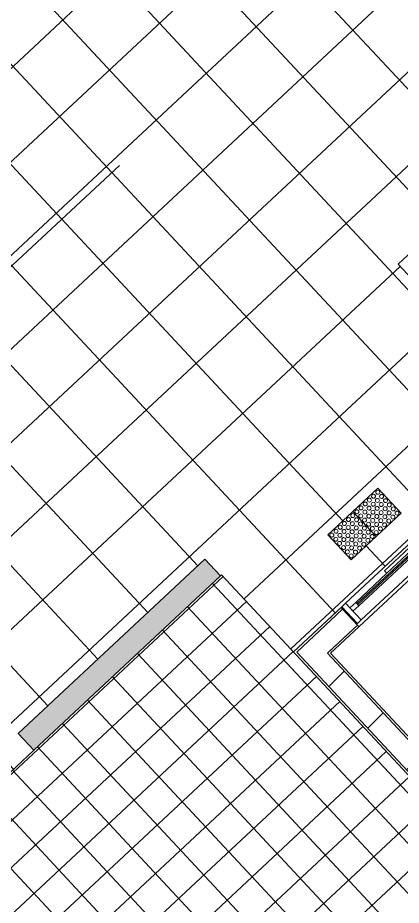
# Model space of a CAD drawing. Header units: millimetres. Extents: x -71377 to 516042, y -145869 to 441446.
# Drawn here: x 240755 to 244121, y 233281 to 241065 of the extents above; entities that cross this region are included whole.
import ezdxf

# ---------------------------------------------------------------- set-up
doc = ezdxf.new("R2010")
doc.units = ezdxf.units.MM
doc.header["$LTSCALE"] = 1000
doc.linetypes.add('_점선_M_', pattern=[3, 1.5, -1.5])
for name, color, linetype, lineweight in [('A-detl', 7, 'Continuous', 5), ('A-door', 4, 'Continuous', 5), ('A-door-hdln', 8, 'Continuous', 5), ('A-ele-8', 8, 'Continuous', 5), ('A-fnsh', 5, 'Continuous', 5), ('A-glas', 5, 'Continuous', 5), ('A-glas-hdln', 8, 'Continuous', 5), ('A-hat', 251, 'Continuous', 5), ('A_bwall', 3, 'Continuous', 5), ('A_cwall', 2, 'Continuous', 5), ('A_fnsh', 5, 'Continuous', 5), ('AA_dash_M_', 7, '_점선_M_', 5), ('AA_점형블럭', 8, 'Continuous', 5)]:
    doc.layers.add(name, color=color, linetype=linetype, lineweight=lineweight)

# ---------------------------------------------------------------- blocks, each defined once
blk = doc.blocks.new('자동문편개형_로비폰_ - _A_ASD_24x23-V8-지반층 배치도')
at = {"layer": 'A-detl', "lineweight": 9}
for p, q in [((-905, 165), (-865, 125)), ((-905, 145), (-905, 165)), ((-1115, 125), (-1115, 145)), ((-1115, 145), (-905, 145)), ((-865, 125), (-1115, 125))]:
    blk.add_line(p, q, dxfattribs=at)
at = {"layer": 'A-door'}
for p, q in [((-1200, 85), (-1155, 85)), ((-1200, -115), (-1200, 85)), ((-1155, 85), (-1155, -115)), ((1155, 85), (1200, 85)), ((1155, -115), (1155, 85)), ((1200, 85), (1200, -115)), ((-1155, 30), (-1085, 30)), ((-1155, -10), (-1155, 30)), ((-1085, 30), (-1085, -10)), ((-35, 30), (35, 30)), ((-35, -10), (-35, 30)), ((35, 30), (35, -10)), ((-1085, -10), (-1155, -10)), ((35, -10), (-35, -10)), ((-35, -20), (35, -20)), ((-35, -60), (-35, -20)), ((35, -60), (-35, -60)), ((35, -20), (35, -60)), ((410, -90), (410, -60)), ((410, -60), (710, -60)), ((710, -60), (710, -90)), ((1085, -20), (1155, -20)), ((1085, -60), (1085, -20)), ((1155, -60), (1085, -60)), ((1155, -20), (1155, -60)), ((-1155, -115), (-1200, -115)), ((710, -90), (410, -90)), ((1200, -115), (1155, -115))]:
    blk.add_line(p, q, dxfattribs=at)
at = {"layer": 'A-door-hdln'}
for p, q in [((-1155, 85), (1155, 85)), ((-35, 30), (-1085, 30)), ((-1085, -10), (-35, -10)), ((1085, -20), (35, -20)), ((35, -60), (410, -60)), ((710, -60), (1085, -60)), ((-1155, -115), (1155, -115))]:
    blk.add_line(p, q, dxfattribs=at)
at = {"layer": 'A-glas'}
for p, q in [((-1085, 16), (-35, 16)), ((-1085, 4), (-1085, 16)), ((-35, 4), (-1085, 4)), ((-35, 16), (-35, 4))]:
    blk.add_line(p, q, dxfattribs=at)
at = {"layer": 'A-glas-hdln'}
for p, q in [((1085, -34), (35, -34)), ((35, -46), (1085, -46))]:
    blk.add_line(p, q, dxfattribs=at)
blk = doc.blocks.new('점자블럭_원형_개수_ - 점자블럭_원형_개수_-4199367-지반층 배치도')
at = {"layer": 'AA_점형블럭'}
for p, q in [((300, 300), (0, 300)), ((0, 300), (0, 0)), ((300, 0), (300, 300)), ((600, 300), (300, 300)), ((300, 300), (300, 0)), ((600, 0), (600, 300)), ((0, 0), (300, 0)), ((300, 0), (600, 0))]:
    blk.add_line(p, q, dxfattribs=at)
for centre, start, end in [((25, 275), 360, 180), ((25, 275), 45, 180), ((25, 275), 360, 180), ((25, 275), 45, 180), ((25, 275), 180, 360), ((25, 275), 180, 225), ((25, 275), 180, 360), ((25, 275), 180, 225), ((25, 225), 360, 180), ((25, 225), 45, 180), ((25, 225), 0, 180), ((25, 225), 45, 180), ((25, 275), 255, 330), ((25, 275), 255, 330), ((75, 275), 0, 180), ((75, 275), 0, 180), ((75, 275), 0, 180), ((75, 275), 0, 180), ((75, 275), 180, 360), ((75, 275), 180, 360), ((75, 275), 180, 360), ((75, 275), 180, 360), ((75, 225), 0, 180), ((75, 225), 0, 180), ((75, 225), 0, 180), ((75, 225), 0, 180), ((125, 275), 0, 180), ((125, 275), 0, 180), ((125, 275), 360, 180), ((125, 275), 0, 180), ((125, 275), 180, 360), ((125, 275), 180, 360), ((125, 275), 180, 360), ((125, 275), 180, 360), ((125, 225), 360, 180), ((125, 225), 0, 180), ((125, 225), 360, 180), ((125, 225), 0, 180), ((175, 275), 360, 180), ((175, 275), 0, 180), ((175, 275), 360, 180), ((175, 275), 0, 180), ((175, 275), 180, 360), ((175, 275), 180, 360), ((175, 275), 180, 360), ((175, 275), 180, 360), ((175, 225), 360, 180), ((175, 225), 0, 180), ((175, 225), 360, 180), ((175, 225), 0, 180), ((225, 275), 360, 180), ((225, 275), 0, 180), ((225, 275), 360, 180), ((225, 275), 0, 180), ((225, 275), 180, 360), ((225, 275), 180, 360), ((225, 275), 180, 360), ((225, 275), 180, 360), ((225, 225), 0, 180), ((225, 225), 0, 180), ((225, 225), 360, 180), ((225, 225), 0, 180), ((275, 275), 0, 180), ((275, 275), 0, 180), ((275, 275), 360, 180), ((275, 275), 0, 180), ((275, 275), 180, 360), ((275, 275), 180, 360), ((275, 275), 180, 360), ((275, 275), 180, 360), ((275, 225), 360, 180), ((275, 225), 0, 180), ((275, 225), 360, 180), ((275, 225), 0, 180), ((325, 275), 360, 180), ((325, 275), 0, 180), ((325, 275), 0, 180), ((325, 275), 0, 180), ((325, 275), 180, 360), ((325, 275), 180, 360), ((325, 275), 180, 360), ((325, 275), 180, 360), ((325, 225), 360, 180), ((325, 225), 0, 180), ((325, 225), 360, 180), ((325, 225), 0, 180), ((375, 275), 0, 180), ((375, 275), 0, 180), ((375, 275), 0, 180), ((375, 275), 0, 180), ((375, 275), 180, 360), ((375, 275), 180, 360), ((375, 275), 180, 360), ((375, 275), 180, 360), ((375, 225), 360, 180), ((375, 225), 0, 180), ((375, 225), 0, 180), ((375, 225), 0, 180), ((425, 275), 0, 180), ((425, 275), 0, 180), ((425, 275), 360, 180), ((425, 275), 0, 180), ((425, 275), 180, 360), ((425, 275), 180, 360), ((425, 275), 180, 360), ((425, 275), 180, 360), ((425, 225), 0, 180), ((425, 225), 0, 180), ((425, 225), 0, 180), ((425, 225), 0, 180), ((475, 275), 0, 180), ((475, 275), 0, 180), ((475, 275), 360, 180), ((475, 275), 360, 180), ((475, 275), 180, 360), ((475, 275), 180, 360), ((475, 275), 180, 360), ((475, 275), 180, 360), ((475, 225), 360, 180), ((475, 225), 0, 180), ((475, 225), 0, 180), ((475, 225), 0, 180), ((525, 275), 0, 180), ((525, 275), 0, 180), ((525, 275), 360, 180), ((525, 275), 0, 180), ((525, 275), 180, 360), ((525, 275), 180, 360), ((525, 275), 180, 360), ((525, 275), 180, 360), ((525, 225), 360, 180), ((525, 225), 0, 180), ((525, 225), 360, 180), ((525, 225), 0, 180), ((575, 275), 0, 180), ((575, 275), 0, 180), ((575, 275), 360, 180), ((575, 275), 0, 180), ((575, 275), 180, 360), ((575, 275), 180, 360), ((575, 275), 180, 360), ((575, 275), 180, 360), ((575, 225), 360, 180), ((575, 225), 0, 180), ((575, 225), 0, 180), ((575, 225), 0, 180), ((25, 225), 180, 360), ((25, 225), 180, 225), ((25, 225), 180, 360), ((25, 225), 180, 225), ((25, 175), 360, 180), ((25, 175), 45, 180), ((25, 175), 360, 180), ((25, 175), 45, 180), ((25, 175), 180, 360), ((25, 175), 180, 225), ((25, 175), 180, 360), ((25, 175), 180, 225), ((25, 225), 255, 330), ((25, 225), 255, 330), ((25, 175), 255, 330), ((25, 175), 255, 330), ((75, 225), 180, 360), ((75, 225), 180, 360), ((75, 225), 180, 360), ((75, 225), 180, 360), ((75, 175), 0, 180), ((75, 175), 0, 180), ((75, 175), 0, 180), ((75, 175), 0, 180), ((75, 175), 180, 360), ((75, 175), 180, 360), ((75, 175), 180, 360), ((75, 175), 180, 360), ((125, 225), 180, 360), ((125, 225), 180, 360), ((125, 225), 180, 360), ((125, 225), 180, 360), ((125, 175), 360, 180), ((125, 175), 0, 180), ((125, 175), 360, 180), ((125, 175), 0, 180), ((125, 175), 180, 360), ((125, 175), 180, 360), ((125, 175), 180, 360), ((125, 175), 180, 360), ((175, 225), 180, 360), ((175, 225), 180, 360), ((175, 225), 180, 360), ((175, 225), 180, 360), ((175, 175), 360, 180), ((175, 175), 0, 180), ((175, 175), 360, 180), ((175, 175), 0, 180), ((175, 175), 180, 360), ((175, 175), 180, 360), ((175, 175), 180, 360), ((175, 175), 180, 360), ((225, 225), 180, 360), ((225, 225), 180, 360), ((225, 225), 180, 360), ((225, 225), 180, 360), ((225, 175), 360, 180), ((225, 175), 0, 180), ((225, 175), 360, 180), ((225, 175), 0, 180), ((225, 175), 180, 360), ((225, 175), 180, 360), ((225, 175), 180, 360), ((225, 175), 180, 360), ((275, 225), 180, 360), ((275, 225), 180, 360), ((275, 225), 180, 360), ((275, 225), 180, 360), ((275, 175), 360, 180), ((275, 175), 0, 180), ((275, 175), 0, 180), ((275, 175), 0, 180), ((275, 175), 180, 360), ((275, 175), 180, 360), ((275, 175), 180, 360), ((275, 175), 180, 360), ((325, 225), 180, 360), ((325, 225), 180, 360), ((325, 225), 180, 360), ((325, 225), 180, 360), ((325, 175), 0, 180), ((325, 175), 0, 180), ((325, 175), 0, 180), ((325, 175), 0, 180), ((325, 175), 180, 360), ((325, 175), 180, 360), ((325, 175), 180, 360), ((325, 175), 180, 360), ((375, 225), 180, 360), ((375, 225), 180, 360), ((375, 225), 180, 360), ((375, 225), 180, 360), ((375, 175), 0, 180), ((375, 175), 0, 180), ((375, 175), 0, 180), ((375, 175), 0, 180), ((375, 175), 180, 360), ((375, 175), 180, 360), ((375, 175), 180, 360), ((375, 175), 180, 360), ((425, 225), 180, 360), ((425, 225), 180, 360), ((425, 225), 180, 360), ((425, 225), 180, 360), ((425, 175), 0, 180), ((425, 175), 0, 180), ((425, 175), 360, 180), ((425, 175), 0, 180), ((425, 175), 180, 360), ((425, 175), 180, 360), ((425, 175), 180, 360), ((425, 175), 180, 360), ((475, 225), 180, 360), ((475, 225), 180, 360), ((475, 225), 180, 360), ((475, 225), 180, 360), ((475, 175), 0, 180), ((475, 175), 0, 180), ((475, 175), 360, 180), ((475, 175), 0, 180), ((475, 175), 180, 360), ((475, 175), 180, 360), ((475, 175), 180, 360), ((475, 175), 180, 360), ((525, 225), 180, 360), ((525, 225), 180, 360), ((525, 225), 180, 360), ((525, 225), 180, 360), ((525, 175), 360, 180), ((525, 175), 0, 180), ((525, 175), 0, 180), ((525, 175), 0, 180), ((525, 175), 180, 360), ((525, 175), 180, 360), ((525, 175), 180, 360), ((525, 175), 180, 360), ((575, 225), 180, 360), ((575, 225), 180, 360), ((575, 225), 180, 360), ((575, 225), 180, 360), ((575, 175), 360, 180), ((575, 175), 0, 180), ((575, 175), 0, 180), ((575, 175), 0, 180), ((575, 175), 180, 360), ((575, 175), 180, 360), ((575, 175), 180, 360), ((575, 175), 180, 360), ((25, 125), 360, 180), ((25, 125), 0, 180), ((25, 125), 360, 180), ((25, 125), 0, 180), ((25, 125), 180, 360), ((25, 125), 180, 240), ((25, 125), 180, 360), ((25, 125), 180, 240), ((25, 75), 360, 180), ((25, 75), 0, 180), ((25, 75), 360, 180), ((25, 75), 0, 180), ((25, 125), 270, 345), ((25, 125), 270, 345), ((75, 125), 360, 180), ((75, 125), 0, 180), ((75, 125), 0, 180), ((75, 125), 0, 180), ((75, 125), 180, 360), ((75, 125), 180, 360), ((75, 125), 180, 360), ((75, 125), 180, 360), ((75, 75), 360, 180), ((75, 75), 0, 180), ((75, 75), 360, 180), ((75, 75), 0, 180), ((125, 125), 360, 180), ((125, 125), 0, 180), ((125, 125), 360, 180), ((125, 125), 0, 180), ((125, 125), 180, 360), ((125, 125), 180, 360), ((125, 125), 180, 360), ((125, 125), 180, 360), ((125, 75), 360, 180), ((125, 75), 0, 180), ((125, 75), 360, 180), ((125, 75), 0, 180), ((175, 125), 360, 180), ((175, 125), 0, 180), ((175, 125), 360, 180), ((175, 125), 0, 180), ((175, 125), 180, 360), ((175, 125), 180, 360), ((175, 125), 180, 360), ((175, 125), 180, 360), ((175, 75), 360, 180), ((175, 75), 0, 180), ((175, 75), 360, 180), ((175, 75), 0, 180), ((225, 125), 360, 180), ((225, 125), 0, 180), ((225, 125), 360, 180), ((225, 125), 0, 180), ((225, 125), 180, 360), ((225, 125), 180, 360), ((225, 125), 180, 360), ((225, 125), 180, 360), ((225, 75), 0, 180), ((225, 75), 0, 180), ((225, 75), 360, 180), ((225, 75), 0, 180), ((275, 125), 0, 180), ((275, 125), 0, 180), ((275, 125), 360, 180), ((275, 125), 0, 180), ((275, 125), 180, 360), ((275, 125), 180, 360), ((275, 125), 180, 360), ((275, 125), 180, 360), ((275, 75), 0, 180), ((275, 75), 0, 180), ((275, 75), 360, 180), ((275, 75), 0, 180), ((325, 125), 0, 180), ((325, 125), 15, 180), ((325, 125), 360, 180), ((325, 125), 15, 180), ((325, 125), 180, 360), ((325, 125), 180, 270), ((325, 125), 180, 360), ((325, 125), 180, 270), ((325, 75), 360, 180), ((325, 75), 15, 180), ((325, 75), 0, 180), ((325, 75), 15, 180), ((325, 125), 300, 330), ((325, 125), 300, 330), ((375, 125), 0, 180), ((375, 125), 15, 180), ((375, 125), 360, 180), ((375, 125), 15, 180), ((375, 125), 180, 360), ((375, 125), 180, 270), ((375, 125), 180, 360), ((375, 125), 180, 270), ((375, 75), 360, 180), ((375, 75), 15, 180), ((375, 75), 360, 180), ((375, 75), 15, 180), ((375, 125), 300, 330), ((375, 125), 300, 330), ((425, 125), 0, 180), ((425, 125), 15, 180), ((425, 125), 0, 180), ((425, 125), 15, 180), ((425, 125), 180, 360), ((425, 125), 180, 270), ((425, 125), 180, 360), ((425, 125), 180, 270), ((425, 75), 0, 180), ((425, 75), 15, 180), ((425, 75), 0, 180), ((425, 75), 15, 180), ((425, 125), 300, 330), ((425, 125), 300, 330), ((475, 125), 360, 180), ((475, 125), 15, 180), ((475, 125), 360, 180), ((475, 125), 15, 180), ((475, 125), 180, 360), ((475, 125), 180, 270), ((475, 125), 180, 360), ((475, 125), 180, 270), ((475, 75), 0, 180), ((475, 75), 15, 180), ((475, 75), 360, 180), ((475, 75), 15, 180), ((475, 125), 300, 330), ((475, 125), 300, 330), ((525, 125), 0, 180), ((525, 125), 15, 180), ((525, 125), 0, 180), ((525, 125), 15, 180), ((525, 125), 180, 360), ((525, 125), 180, 270), ((525, 125), 180, 360), ((525, 125), 180, 270), ((525, 75), 0, 180), ((525, 75), 15, 180), ((525, 75), 0, 180), ((525, 75), 15, 180), ((525, 125), 300, 330), ((525, 125), 300, 330), ((575, 125), 0, 180), ((575, 125), 15, 180), ((575, 125), 360, 180), ((575, 125), 15, 180), ((575, 125), 180, 360), ((575, 125), 180, 270), ((575, 125), 180, 360), ((575, 125), 180, 270), ((575, 75), 0, 180), ((575, 75), 15, 180), ((575, 75), 0, 180), ((575, 75), 15, 180), ((575, 125), 300, 330), ((575, 125), 300, 330), ((25, 75), 180, 360), ((25, 75), 180, 345), ((25, 75), 180, 360), ((25, 75), 180, 345), ((25, 25), 360, 180), ((25, 25), 0, 180), ((25, 25), 360, 180), ((25, 25), 0, 180), ((25, 25), 180, 360), ((25, 25), 180, 360), ((25, 25), 180, 360), ((25, 25), 180, 360), ((75, 75), 180, 360), ((75, 75), 180, 360), ((75, 75), 180, 360), ((75, 75), 180, 360), ((75, 25), 360, 180), ((75, 25), 0, 180), ((75, 25), 0, 180), ((75, 25), 0, 180), ((75, 25), 180, 360), ((75, 25), 180, 360), ((75, 25), 180, 360), ((75, 25), 180, 360), ((125, 75), 180, 360), ((125, 75), 180, 360), ((125, 75), 180, 360), ((125, 75), 180, 360), ((125, 25), 360, 180), ((125, 25), 0, 180), ((125, 25), 360, 180), ((125, 25), 0, 180), ((125, 25), 180, 360), ((125, 25), 180, 360), ((125, 25), 180, 360), ((125, 25), 180, 360), ((175, 75), 180, 360), ((175, 75), 180, 360), ((175, 75), 180, 360), ((175, 75), 180, 360), ((175, 25), 360, 180), ((175, 25), 360, 180), ((175, 25), 180, 360), ((175, 25), 180, 360), ((175, 25), 120, 150), ((175, 25), 120, 150), ((175, 25), 210, 360), ((175, 25), 210, 360), ((175, 25), 0, 60), ((175, 25), 0, 60), ((225, 75), 180, 360), ((225, 75), 180, 360), ((225, 75), 180, 360), ((225, 75), 180, 360), ((225, 25), 360, 180), ((225, 25), 360, 180), ((225, 25), 180, 360), ((225, 25), 180, 360), ((225, 25), 120, 150), ((225, 25), 120, 150), ((225, 25), 210, 360), ((225, 25), 210, 360), ((225, 25), 0, 60), ((225, 25), 0, 60), ((275, 75), 180, 360), ((275, 75), 180, 360), ((275, 75), 180, 360), ((275, 75), 180, 360), ((275, 25), 0, 180), ((275, 25), 0, 180), ((275, 25), 180, 360), ((275, 25), 180, 360), ((275, 25), 120, 150), ((275, 25), 120, 150), ((275, 25), 210, 360), ((275, 25), 210, 360), ((275, 25), 0, 60), ((275, 25), 0, 60), ((325, 75), 180, 360), ((325, 75), 180, 270), ((325, 75), 180, 360), ((325, 75), 180, 270), ((325, 25), 360, 180), ((325, 25), 15, 180), ((325, 25), 360, 180), ((325, 25), 15, 180), ((325, 25), 180, 360), ((325, 25), 180, 270), ((325, 25), 180, 360), ((325, 25), 180, 270), ((325, 75), 300, 330), ((325, 75), 300, 330), ((325, 25), 300, 330), ((325, 25), 300, 330), ((375, 75), 180, 360), ((375, 75), 180, 270), ((375, 75), 180, 360), ((375, 75), 180, 270), ((375, 25), 0, 180), ((375, 25), 15, 180), ((375, 25), 0, 180), ((375, 25), 15, 180), ((375, 25), 180, 360), ((375, 25), 180, 270), ((375, 25), 180, 360), ((375, 25), 180, 270), ((375, 75), 300, 330), ((375, 75), 300, 330), ((375, 25), 300, 330), ((375, 25), 300, 330), ((425, 75), 180, 360), ((425, 75), 180, 270), ((425, 75), 180, 360), ((425, 75), 180, 270), ((425, 25), 0, 180), ((425, 25), 15, 180), ((425, 25), 0, 180), ((425, 25), 15, 180), ((425, 25), 180, 360), ((425, 25), 180, 270), ((425, 25), 180, 360), ((425, 25), 180, 270), ((425, 75), 300, 330), ((425, 75), 300, 330), ((425, 25), 300, 330), ((425, 25), 300, 330), ((475, 75), 180, 360), ((475, 75), 180, 270), ((475, 75), 180, 360), ((475, 75), 180, 270), ((475, 25), 360, 180), ((475, 25), 15, 180), ((475, 25), 360, 180), ((475, 25), 15, 180), ((475, 25), 180, 360), ((475, 25), 180, 270), ((475, 25), 180, 360), ((475, 25), 180, 270), ((475, 75), 300, 330), ((475, 25), 300, 330), ((475, 25), 300, 330), ((475, 75), 300, 330), ((525, 75), 180, 360), ((525, 75), 180, 270), ((525, 75), 180, 360), ((525, 75), 180, 270), ((525, 25), 360, 180), ((525, 25), 15, 180), ((525, 25), 360, 180), ((525, 25), 15, 180), ((525, 25), 180, 360), ((525, 25), 180, 270), ((525, 25), 180, 360), ((525, 25), 180, 270), ((525, 75), 300, 330), ((525, 75), 300, 330), ((525, 25), 300, 330), ((525, 25), 300, 330), ((575, 75), 180, 360), ((575, 75), 180, 270), ((575, 75), 180, 360), ((575, 75), 180, 270), ((575, 25), 0, 180), ((575, 25), 15, 180), ((575, 25), 0, 180), ((575, 25), 15, 180), ((575, 25), 180, 360), ((575, 25), 180, 270), ((575, 25), 180, 360), ((575, 25), 180, 270), ((575, 75), 300, 330), ((575, 75), 300, 330), ((575, 25), 300, 330), ((575, 25), 300, 330)]:
    blk.add_arc(centre, 17.5, start, end, dxfattribs=at)

msp = doc.modelspace()

# ---------------------------------------------------------------- hatches: boundary and pattern name
at = {"layer": 'A-hat'}
h = msp.add_hatch(dxfattribs=at)
h.set_pattern_fill('FP_196', color=256, scale=1000, style=0, pattern_type=2)
h.set_pattern_definition([(133, (241910.1, 238472.76), (-438.81, -409.2), []), (223, (241910.1, 238472.76), (409.2, -438.81), [])])
h.paths.add_polyline_path([(239838.6, 233656), (240895.4, 234641.5), (240759, 234787.8), (242397.2, 236315.5), (242533.6, 236169.2), (242544.6, 236179.4), (243175.5, 235502.9), (245354.9, 237549.9), (244093.7, 238902.4), (246352.8, 241017.9), (245238.8, 242212.6), (245385, 242349), (244566.6, 243226.6), (244420.4, 243090.2), (244219.2, 243306), (242606.5, 241802.2), (241992.7, 242460.4), (239539, 240172.3), (239743.6, 239952.9), (236653.7, 237071.4), (237581.2, 236076.8), (237434.9, 235940.4), (238662.5, 234624), (238808.8, 234760.4), (239415.6, 234109.6)])
h.paths.add_polyline_path([(243681.2, 236309.5), (243476.6, 236528.9), (243915.4, 236938.1), (244120, 236718.7), (243696, 236323.3)])
h.paths.add_polyline_path([(244424.7, 236934.5), (244220.1, 237153.9), (244878.3, 237767.7), (245082.9, 237548.3), (244506.9, 237011.1)])
msp.add_hatch(color=256, dxfattribs=at).paths.add_polyline_path([(240895.4, 234641.5), (242533.6, 236169.2), (242397.2, 236315.5), (240759, 234787.8)])
h = msp.add_hatch(dxfattribs=at)
h.set_pattern_fill('FP_221', color=256, scale=1000, style=0, pattern_type=2)
h.set_pattern_definition([(133, (243119.63, 236279.57), (-219.406, -204.6), []), (223, (243119.63, 236279.57), (204.6, -219.406), [])])
h.paths.add_polyline_path([(242699.6, 230588), (245405.6, 233111.4), (242544.6, 236179.4), (239838.6, 233656), (242366.4, 230945.3)])
h = msp.add_hatch(dxfattribs=at)
h.set_pattern_fill('FP_12', color=256, scale=1000, style=0, pattern_type=2)
h.set_pattern_definition([(45, (165969.5, 243949.9), (-353.5534, 353.5534), [])])
h.paths.add_polyline_path([(245249.7, 233307.9), (245388.7, 233437.4), (243342.7, 235631.5), (243203.7, 235501.9), (244537.4, 234071.7)])

# ---------------------------------------------------------------- linework, layer by layer
at = {"layer": 'A-ele-8'}
msp.add_line((243632.6, 235929.2), (245322, 237504.6), dxfattribs=at)
at = {"layer": 'A-fnsh'}
for p, q in [((244093.7, 238902.4), (246357.2, 241013.2)), ((245253.1, 237659.1), (244093.7, 238902.4)), ((243632.6, 235929.2), (245322, 237504.6)), ((245519.1, 237373.9), (243749.2, 235723.4)), ((242533.6, 236169.2), (242544.6, 236179.4)), ((245405.6, 233111.4), (242544.6, 236179.4)), ((243175.5, 235502.9), (243599.6, 235898.5)), ((239838.6, 233656), (240895.4, 234641.5))]:
    msp.add_line(p, q, dxfattribs=at)
at = {"layer": 'A_bwall'}
for p, q in [((243203.7, 235501.9), (243606, 235877)), ((243735.6, 235738.1), (243606, 235877)), ((243472.3, 235492.5), (243735.6, 235738.1)), ((243735.6, 235738.1), (243486.9, 235506.2)), ((243203.7, 235501.9), (245420.2, 233125)), ((245259.1, 233576.4), (243472.3, 235492.5))]:
    msp.add_line(p, q, dxfattribs=at)
at = {"layer": 'A_cwall'}
for p, q in [((242397.2, 236315.5), (240759, 234787.8)), ((242533.6, 236169.2), (242397.2, 236315.5)), ((240895.4, 234641.5), (242533.6, 236169.2)), ((240759, 234787.8), (240895.4, 234641.5))]:
    msp.add_line(p, q, dxfattribs=at)
at = {"layer": 'A_fnsh'}
for p, q in [((246357.2, 241013.2), (244093.7, 238902.4)), ((244093.7, 238902.4), (245253.1, 237659.1)), ((243592.3, 235891.6), (243175.5, 235502.9)), ((243606, 235877), (243592.3, 235891.6)), ((243500.5, 235491.6), (243749.2, 235723.4)), ((243749.2, 235723.4), (243735.6, 235738.1)), ((243486.9, 235506.2), (243472.3, 235492.5)), ((243472.3, 235492.5), (245259.1, 233576.4)), ((245260.1, 233604.7), (243500.5, 235491.6))]:
    msp.add_line(p, q, dxfattribs=at)
at = {"layer": 'AA_dash_M_'}
msp.add_line((241648.5, 239769), (100450.4, 108634.1), dxfattribs=at)

# ---------------------------------------------------------------- block references
at = {"layer": 'A-detl', "lineweight": 9, "rotation": 223.0000012484761}
msp.add_blockref('자동문편개형_로비폰_ - _A_ASD_24x23-V8-지반층 배치도', (244555.7, 236632.8), dxfattribs=at)
at = {"layer": 'AA_점형블럭', "rotation": 223.0000012484763}
msp.add_blockref('점자블럭_원형_개수_ - 점자블럭_원형_개수_-4199367-지반층 배치도', (243915.4, 236938.1), dxfattribs=at)

doc.saveas('drawing.dxf')
